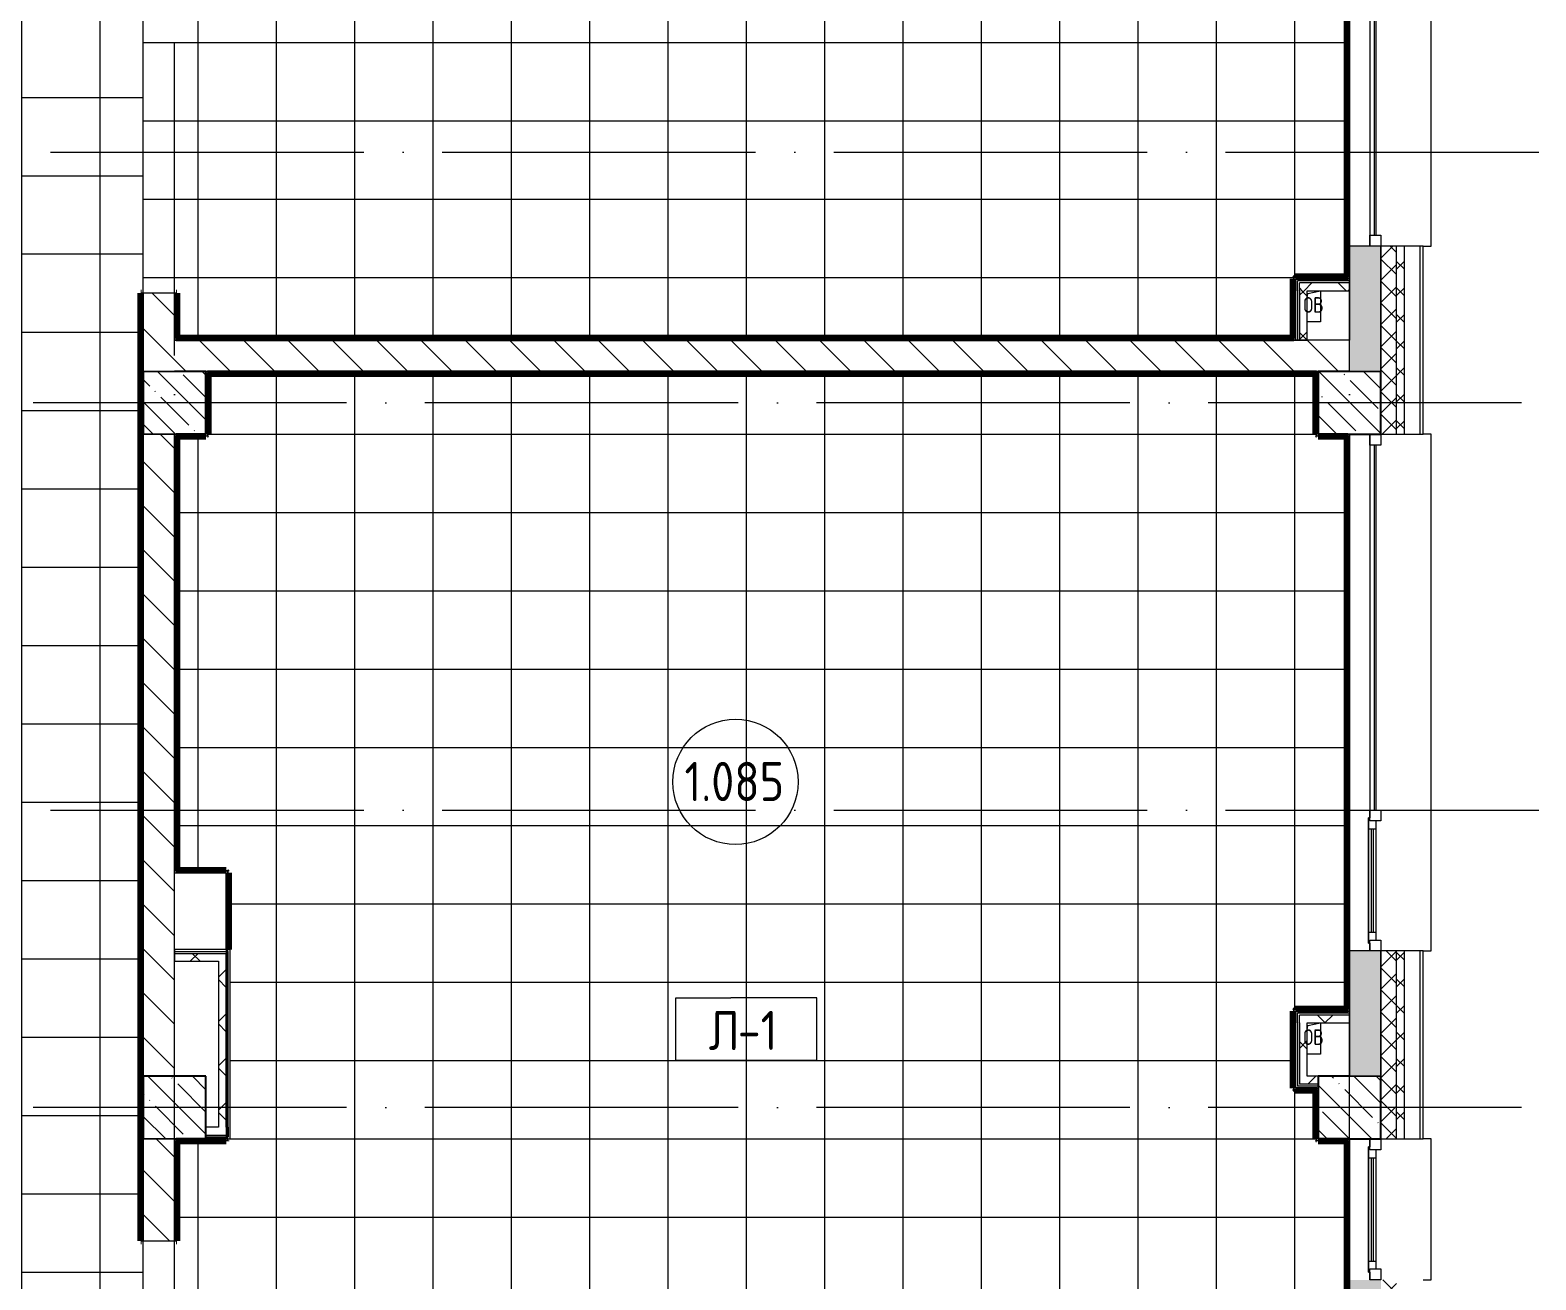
# Model space of a CAD drawing. Header units: millimetres. Extents: x -4370 to 196781, y -4577 to 61202.
# Drawn here: x 144328 to 153939, y 3025 to 11005 of the extents above; entities that cross this region are included whole.
import ezdxf

# ---------------------------------------------------------------- set-up
doc = ezdxf.new("R2010")
doc.units = ezdxf.units.MM
doc.linetypes.add('ADSK_Линия сетки', pattern=[2500, 2000, -250, 0, -250])
for name, color, linetype, lineweight in [('A-____-NOTE-TEXT', 131, 'Continuous', 9), ('A-AREA-____-IDEN', 2, 'Continuous', 20), ('A-DETL-GENF-OTLN', 92, 'Continuous', 9), ('A-FLOR-____-IDEN', 11, 'Continuous', 20), ('A-FLOR-____-OTLN', 192, 'Continuous', 9), ('A-FLOR-____-PATT', 8, 'Continuous', 9), ('A-GLAZ-____-MCUT', 151, 'Continuous', 9), ('A-GLAZ-____-OTLN', 151, 'Continuous', 9), ('A-WALL-____-MCUT', 113, 'Continuous', 9), ('A-WALL-____-PATT', 111, 'Continuous', 9), ('A-WALL-FNSH-MCUT', 113, 'Continuous', 9), ('I-WALL-____-OTLN', 2, 'Continuous', 9), ('S-COLS-____-MCUT', 52, 'Continuous', 9), ('S-COLS-____-OTLN', 52, 'Continuous', 9), ('S-GRID-____-OTLN', 1, 'Continuous', 9)]:
    doc.layers.add(name, color=color, linetype=linetype, lineweight=lineweight)
doc.styles.add('GOST Common_1', font='GOST_Common.ttf', dxfattribs={"width": 0.9, "height": 250})
doc.styles.add('ISOCPEUR', font='isocpeur.ttf', dxfattribs={"width": 0.8, "height": 100})
pattern_1 = [(135, (0, 0), (-141.42136, -141.42136), [])]
pattern_2 = [(45, (0, 0), (-141.42136, 141.42136), []), (135, (0, 0), (-141.42136, -141.42136), [])]
pattern_3 = [(135, (0, 0), (-142.5612, -142.5612), []), (135, (142.56, 0), (-142.5612, -142.5612), [252.016, -50.403, 3.353, -47.05])]

# ---------------------------------------------------------------- blocks, each defined once
blk = doc.blocks.new('Окно_СКБ_1Ст1 - 120_Окно_СКБ_1Ст_900_ОК6Л-V30-О_АИ_ПП_0_000_Целиком')
at = {"layer": 'A-GLAZ-____-MCUT', "color": 90}
for p, q in [((-450, -195), (-450, -125)), ((-450, -125), (-380, -125)), ((-380, -125), (-380, -195)), ((380, -155), (-380, -155)), ((-380, -155), (-380, -195)), ((-330, -205), (-330, -155)), ((330, -205), (330, -155)), ((380, -195), (380, -125)), ((380, -125), (450, -125)), ((380, -195), (380, -155)), ((450, -125), (450, -195)), ((-380, -195), (-450, -195)), ((-380, -195), (-400, -195)), ((-400, -195), (-400, -205)), ((-400, -205), (400, -205)), ((400, -205), (-400, -205)), ((450, -195), (380, -195)), ((400, -195), (380, -195)), ((400, -205), (400, -195))]:
    blk.add_line(p, q, dxfattribs=at)
at = {"layer": 'A-GLAZ-____-MCUT', "color": 10, "lineweight": 5}
for p, q in [((-330, -175), (330, -175)), ((330, -185), (-330, -185))]:
    blk.add_line(p, q, dxfattribs=at)
at = {"layer": 'A-GLAZ-____-OTLN', "color": 10, "lineweight": 5}
for p, q in [((-450, -195), (-400, -195)), ((400, -195), (450, -195))]:
    blk.add_line(p, q, dxfattribs=at)
blk = doc.blocks.new('WNW_Отлив1 - Отлив_металлический 2-28596055-О_АИ_ПП_0_000_Целиком')
at = {"layer": 'A-GLAZ-____-OTLN', "color": 10, "lineweight": 5}
for p, q in [((450, 320), (-450, 320)), ((-450, 320), (-450, 270)), ((450, 270), (450, 320))]:
    blk.add_line(p, q, dxfattribs=at)
blk = doc.blocks.new('Окно_СКБ_2Ст1 - Окно_СКБ_2Ст 3300_ОК2-29018964-О_АИ_ПП_0_000_Целиком')
at = {"layer": 'A-GLAZ-____-MCUT', "color": 90}
for p, q in [((-1650, -195), (-1650, -125)), ((-1650, -125), (-1580, -125)), ((-1580, -125), (-1580, -195)), ((750, -195), (750, -125)), ((750, -125), (820, -125)), ((820, -125), (820, -195)), ((1580, -155), (820, -155)), ((820, -155), (820, -195)), ((870, -205), (870, -155)), ((1530, -205), (1530, -155)), ((1580, -195), (1580, -125)), ((1580, -125), (1650, -125)), ((1580, -195), (1580, -155)), ((1650, -125), (1650, -195)), ((-1580, -195), (-1650, -195)), ((820, -195), (750, -195)), ((820, -195), (800, -195)), ((800, -195), (800, -205)), ((800, -205), (1600, -205)), ((1600, -205), (800, -205)), ((1650, -195), (1580, -195)), ((1600, -195), (1580, -195)), ((1600, -205), (1600, -195))]:
    blk.add_line(p, q, dxfattribs=at)
at = {"layer": 'A-GLAZ-____-MCUT', "color": 10, "lineweight": 5}
for p, q in [((750, -155), (-1580, -155)), ((750, -165), (-1580, -165)), ((870, -175), (1530, -175)), ((1530, -185), (870, -185))]:
    blk.add_line(p, q, dxfattribs=at)
at = {"layer": 'A-GLAZ-____-OTLN', "color": 10, "lineweight": 5}
for p, q in [((-1650, -195), (800, -195)), ((1600, -195), (1650, -195))]:
    blk.add_line(p, q, dxfattribs=at)
blk = doc.blocks.new('WNW_Отлив1 - Отлив_металлический 2-28598290-О_АИ_ПП_0_000_Целиком')
at = {"layer": 'A-GLAZ-____-OTLN', "color": 10, "lineweight": 5}
for p, q in [((1650, 320), (-1650, 320)), ((-1650, 320), (-1650, 270)), ((1650, 270), (1650, 320))]:
    blk.add_line(p, q, dxfattribs=at)
blk = doc.blocks.new('Окно_СКБ_1Ст1 - 120_Окно_СКБ_1Ст_1700_ОК19Л-29018914-О_АИ_ПП_0_000_Целиком')
at = {"layer": 'A-GLAZ-____-MCUT', "color": 90}
for p, q in [((-850, -195), (-850, -125)), ((-850, -125), (-780, -125)), ((-780, -125), (-780, -195)), ((780, -195), (780, -125)), ((780, -125), (850, -125)), ((850, -125), (850, -195)), ((-780, -195), (-850, -195)), ((850, -195), (780, -195))]:
    blk.add_line(p, q, dxfattribs=at)
at = {"layer": 'A-GLAZ-____-MCUT', "color": 10, "lineweight": 5}
for p, q in [((780, -155), (-780, -155)), ((780, -165), (-780, -165))]:
    blk.add_line(p, q, dxfattribs=at)
at = {"layer": 'A-GLAZ-____-OTLN', "color": 10, "lineweight": 5}
blk.add_line((-850, -195), (850, -195), dxfattribs=at)
blk = doc.blocks.new('WNW_Отлив1 - Отлив_металлический 2-28595994-О_АИ_ПП_0_000_Целиком')
at = {"layer": 'A-GLAZ-____-OTLN', "color": 10, "lineweight": 5}
for p, q in [((850, 320), (-850, 320)), ((-850, 320), (-850, 270)), ((850, 270), (850, 320))]:
    blk.add_line(p, q, dxfattribs=at)
blk = doc.blocks.new('_Wn_-As_OpeningMEP_floor__Rectangular - _Wn_-As_OpeningMEP_floor__Rectangular-V51-О_АИ_ПП_0_000_Целиком')
at = {"layer": 'A-DETL-GENF-OTLN', "color": 10, "lineweight": 5}
for p, q in [((-35, 104.6), (-32.3, 132.3)), ((-32.3, 132.3), (50, 150))]:
    blk.add_line(p, q, dxfattribs=at)
blk = doc.blocks.new('0083_СОШ675_АР_R22_rvt-1-О_АИ_ПП_0_000_Целиком')
at = {"layer": 'A-WALL-____-PATT', "lineweight": 5}
h = blk.add_hatch(dxfattribs=at)
h.set_pattern_fill('FP_1', color=10, style=0, pattern_type=2)
h.set_pattern_definition([(135, (0, 0), (-84.85281, -84.85281), []), (225, (0, 0), (84.85281, -84.85281), [])])
h.paths.add_polyline_path([(153050, -275), (153100, -275), (153100, 625), (153050, 625), (153050, -175)])
h.paths.add_polyline_path([(153100, 2325), (153100, 3025), (153050, 3025), (153050, 2325)])
h.paths.add_polyline_path([(153050, 3925), (153100, 3925), (153100, 5125), (153050, 5125), (153050, 3978.1)])
h.paths.add_polyline_path([(153100, 8425), (153100, 9625), (153050, 9625), (153050, 8425)])
h.paths.add_polyline_path([(153050, 11325), (153100, 11325), (153100, 12025), (153050, 12025)])
h.paths.add_polyline_path([(153100, 12925), (153100, 14125), (153050, 14125), (153050, 12925)])
h.paths.add_polyline_path([(153050, 17425), (153100, 17425), (153100, 18625), (153050, 18625), (153050, 17838.5)])
h.paths.add_polyline_path([(153100, 20325), (153100, 21025), (153050, 21025), (153050, 20325)])
h.paths.add_polyline_path([(153100, 21925), (153100, 23125), (153050, 23125), (153050, 21925)])
h.paths.add_polyline_path([(153100, 26425), (153100, 27625), (153050, 27625), (153050, 26425)])
h.paths.add_polyline_path([(153100, 28525), (153100, 29225), (153050, 29225), (153050, 28525)])
h.paths.add_polyline_path([(153050, 30925), (153100, 30925), (153100, 32125), (153050, 32125), (153050, 31699)])
h.paths.add_polyline_path([(153100, 35425), (153100, 36625), (153050, 36625), (153050, 35425)])
h.paths.add_polyline_path([(153050, 39925), (153100, 39925), (153100, 41125), (153050, 41125), (153050, 40939.3)])
h.paths.add_polyline_path([(153100, 42025), (153100, 42725), (153050, 42725), (153050, 42025)])
h.paths.add_polyline_path([(153050, 44425), (153100, 44425), (153100, 45625), (153050, 45625), (153050, 45559.5)])
h.paths.add_polyline_path([(153100, 47325), (153100, 48025), (153050, 48025), (153050, 47325)])
h.paths.add_polyline_path([(153050, 48925), (153100, 48925), (153100, 50125), (153050, 50125), (153050, 49024.6)])
h.paths.add_polyline_path([(153050, 53425), (153100, 53425), (153100, 54625), (153050, 54625), (153050, 53644.8)])
h.paths.add_polyline_path([(153100, 57925), (153100, 59075), (153050, 59075), (153050, 57925)])
h = blk.add_hatch(dxfattribs=at)
h.set_pattern_fill('FP_6', color=10, style=0, pattern_type=2)
h.set_pattern_definition([(45, (0, 0), (-70.71068, 70.71068), []), (135, (0, 0), (-70.71068, -70.71068), [])])
h.paths.add_polyline_path([(152950, -175), (153050, -175), (153050, 625), (152950, 625), (152950, -64.6)])
h.paths.add_polyline_path([(153050, 2325), (153050, 3025), (152950, 3025), (152950, 2325)])
h.paths.add_polyline_path([(152950, 3925), (153050, 3925), (153050, 5125), (152950, 5125), (152950, 3978.1)])
h.paths.add_polyline_path([(153050, 8425), (153050, 9625), (152950, 9625), (152950, 8425)])
h.paths.add_polyline_path([(153050, 11325), (153050, 12025), (152950, 12025), (152950, 11325)])
h.paths.add_polyline_path([(152950, 12925), (153050, 12925), (153050, 14125), (152950, 14125), (152950, 13218.4)])
h.paths.add_polyline_path([(152950, 17425), (153050, 17425), (153050, 18625), (152950, 18625), (152950, 17825)])
h.paths.add_polyline_path([(152950, 20325), (153050, 20325), (153050, 21025), (152950, 21025)])
h.paths.add_polyline_path([(152950, 21925), (153050, 21925), (153050, 23125), (152950, 23125), (152950, 22325)])
h.paths.add_polyline_path([(152950, 26425), (153050, 26425), (153050, 27625), (152950, 27625), (152950, 26825)])
h.paths.add_polyline_path([(152950, 28525), (153050, 28525), (153050, 29225), (152950, 29225)])
h.paths.add_polyline_path([(153050, 30925), (153050, 32125), (152950, 32125), (152950, 30925)])
h.paths.add_polyline_path([(153050, 35425), (153050, 36625), (152950, 36625), (152950, 35425)])
h.paths.add_polyline_path([(153050, 39925), (153050, 41125), (152950, 41125), (152950, 39925)])
h.paths.add_polyline_path([(152950, 42025), (153050, 42025), (153050, 42725), (152950, 42725), (152950, 42094.4)])
h.paths.add_polyline_path([(153050, 44425), (153050, 45625), (152950, 45625), (152950, 44425)])
h.paths.add_polyline_path([(153050, 47325), (153050, 48025), (152950, 48025), (152950, 47325)])
h.paths.add_polyline_path([(152950, 48925), (153050, 48925), (153050, 50125), (152950, 50125), (152950, 49024.6)])
h.paths.add_polyline_path([(153050, 53425), (153050, 54625), (152950, 54625), (152950, 53425)])
h.paths.add_polyline_path([(152950, 57925), (153050, 57925), (153050, 58975), (152950, 58975), (152950, 58264.9)])
h = blk.add_hatch(dxfattribs=at)
h.set_pattern_fill('FP_5', color=10, style=0, pattern_type=2)
h.set_pattern_definition([(50, (0, 0), (364.36793, -31.8783), [38.1, -419.1]), (355, (0, 0), (-70.48585, 382.1133), [30.48, -335.28]), (100.451, (30.36, -2.66), (293.885, 350.2334), [32.38, -356.18]), (46.184, (0, 101.6), (542.1585, -84.0858), [57.15, -628.65]), (96.636, (45.2, 94.6), (474.8049, 494.8554), [48.57, -534.27]), (351.184, (0, 101.6), (474.8102, 494.85), [45.72, -502.92]), (21, (50.8, 76.2), (303.22847, -204.53046), [38.1, -419.1]), (326, (50.8, 76.2), (123.6039, 368.37604), [30.48, -335.28]), (71.451, (76.07, 59.16), (426.8341, 163.8427), [32.38, -356.18]), (37.5, (0, 0), (6.17665, 169.11015), [16.764, -314.452, 16.764, -323.596, -336.55]), (37.5, (0, 0), (6.17665, 169.11015), [-671.576, 16.764, -319.786]), (7.5, (0, 0), (133.63888, 200.3615), [16.764, -177.292, 16.764, -306.832, -128.27]), (7.5, (0, 0), (133.63888, 200.3615), [-517.652, 16.764, -111.506]), (327.5, (-113.28, 0), (271.18182, -11.45836), [16.764, -110.236, 16.764, -379.476, -525.78]), (327.5, (-113.28, 0), (271.18182, -11.45836), [-523.24, 16.764, -509.016]), (317.5, (-164.08, 0), (296.2585, 50.85285), [16.764, -148.336, 16.764, -246.38, -373.38]), (317.5, (-164.08, 0), (296.2585, 50.85285), [-428.244, 16.764, -356.616])])
h.paths.add_polyline_path([(152886.1, -175), (152950, -175), (152950, 625), (152750, 625), (152750, -175)])
h.paths.add_polyline_path([(152950, 2325), (152950, 3025), (152750, 3025), (152750, 2325)])
h.paths.add_polyline_path([(152750, 4325), (152950, 4325), (152950, 5125), (152750, 5125), (152750, 4555.6)])
h.paths.add_polyline_path([(152886.1, 8825), (152950, 8825), (152950, 9625), (152750, 9625), (152750, 8825)])
h.paths.add_polyline_path([(152950, 11325), (152950, 12025), (152750, 12025), (152750, 11325)])
h.paths.add_polyline_path([(152950, 13325), (152950, 14125), (152750, 14125), (152750, 13325), (152886.1, 13325)])
h.paths.add_polyline_path([(152886.1, 17825), (152950, 17825), (152950, 18625), (152750, 18625), (152750, 17825)])
h.paths.add_polyline_path([(152750, 20325), (152950, 20325), (152950, 21025), (152750, 21025)])
h.paths.add_polyline_path([(152886.1, 22325), (152950, 22325), (152950, 23125), (152750, 23125), (152750, 22325)])
h.paths.add_polyline_path([(152886.1, 26825), (152950, 26825), (152950, 27625), (152750, 27625), (152750, 26825)])
h.paths.add_polyline_path([(152950, 28525), (152950, 29225), (152750, 29225), (152750, 28525)])
h.paths.add_polyline_path([(152750, 31325), (152950, 31325), (152950, 32125), (152750, 32125), (152750, 31699)])
h.paths.add_polyline_path([(152750, 35425), (152950, 35425), (152950, 35825), (152750, 35825), (152750, 35741.7)])
h.paths.add_polyline_path([(152750, 36225), (152950, 36225), (152950, 36625), (152750, 36625), (152750, 36319.2)])
h.paths.add_polyline_path([(152750, 39925), (152950, 39925), (152950, 40725), (152750, 40725), (152750, 40325.3)])
h.paths.add_polyline_path([(152886.1, 42025), (152950, 42025), (152950, 42725), (152750, 42725), (152750, 42025)])
h.paths.add_polyline_path([(152950, 44425), (152950, 45625), (152750, 45625), (152750, 44425), (152886.1, 44425)])
h.paths.add_polyline_path([(152750, 47725), (152950, 47725), (152950, 48025), (152750, 48025), (152750, 47869.6)])
h.paths.add_polyline_path([(152750, 48925), (152950, 48925), (152950, 50125), (152750, 50125), (152750, 49024.6)])
h.paths.add_polyline_path([(152950, 53825), (152950, 54625), (152750, 54625), (152750, 53825), (152886.1, 53825)])
h.paths.add_polyline_path([(152750, 57925), (152950, 57925), (152950, 58575), (152750, 58575), (152750, 58264.9)])
h = blk.add_hatch(dxfattribs=at)
h.set_pattern_fill('FP_4', color=10, style=0, pattern_type=2)
h.set_pattern_definition(pattern_1)
h.paths.add_polyline_path([(145050, 4325), (145250, 4325), (145250, 8425), (145050, 8425), (145050, 5133.1)])
h.paths.add_polyline_path([(145250, 8825), (145250, 9325), (145050, 9325), (145050, 8825)])
h.paths.add_polyline_path([(145050, 11825), (145250, 11825), (145250, 12925), (145050, 12925)])
h.paths.add_polyline_path([(145250, 13325), (145250, 16125), (145050, 16125), (145050, 13325)])
h = blk.add_hatch(dxfattribs=at)
h.set_pattern_fill('FP_56', color=252, style=0, pattern_type=2)
h.set_pattern_definition(pattern_2)
h.paths.add_polyline_path([(152430, 9341.1), (152750, 9341.1), (152750, 9391.1), (152430, 9391.1)])
h = blk.add_hatch(dxfattribs=at)
h.set_pattern_fill('FP_56', color=252, style=0, pattern_type=2)
h.set_pattern_definition(pattern_2)
h.paths.add_polyline_path([(152480, 9025), (152480, 9341.1), (152430, 9341.1), (152430, 9025)])
h = blk.add_hatch(dxfattribs=at)
h.set_pattern_fill('FP_4', color=10, style=0, pattern_type=2)
h.set_pattern_definition(pattern_1)
h.paths.add_polyline_path([(152750, 8825), (152750, 9025), (145250, 9025), (145250, 8825), (152265.2, 8825)])
h = blk.add_hatch(dxfattribs=at)
h.set_pattern_fill('FP_56', color=252, style=0, pattern_type=2)
h.set_pattern_definition(pattern_2)
h.paths.add_polyline_path([(145530, 5060), (145530, 5110), (145250, 5110), (145250, 5060)])
h = blk.add_hatch(dxfattribs=at)
h.set_pattern_fill('FP_56', color=252, style=0, pattern_type=2)
h.set_pattern_definition(pattern_2)
h.paths.add_polyline_path([(145580, 4000), (145580, 5110), (145530, 5110), (145530, 4000)])
h = blk.add_hatch(dxfattribs=at)
h.set_pattern_fill('FP_56', color=252, style=0, pattern_type=2)
h.set_pattern_definition(pattern_2)
h.paths.add_polyline_path([(152430, 4666.1), (152750, 4666.1), (152750, 4716.1), (152430, 4716.1)])
h = blk.add_hatch(dxfattribs=at)
h.set_pattern_fill('FP_56', color=252, style=0, pattern_type=2)
h.set_pattern_definition(pattern_2)
h.paths.add_polyline_path([(152480, 4275), (152480, 4666.1), (152430, 4666.1), (152430, 4275)])
h = blk.add_hatch(dxfattribs=at)
h.set_pattern_fill('FP_56', color=252, style=0, pattern_type=2)
h.set_pattern_definition(pattern_2)
h.paths.add_polyline_path([(152550, 4275), (152550, 4325), (152480, 4325), (152480, 4275)])
h = blk.add_hatch(dxfattribs=at)
h.set_pattern_fill('FP_4', color=10, style=0, pattern_type=2)
h.set_pattern_definition(pattern_1)
h.paths.add_polyline_path([(145050, 225), (145250, 225), (145250, 775), (145050, 775), (145050, 512.9)])
h.paths.add_polyline_path([(145250, 3275), (145250, 3925), (145050, 3925), (145050, 3275)])
at = {"layer": 'S-COLS-____-OTLN', "lineweight": 5}
h = blk.add_hatch(dxfattribs=at)
h.set_pattern_fill('FP_3', color=256, style=0, pattern_type=2)
h.set_pattern_definition(pattern_3)
h.paths.add_polyline_path([(145050, 8425), (145450, 8425), (145450, 8825), (145050, 8825), (145050, 8598.2)])
h = blk.add_hatch(dxfattribs=at)
h.set_pattern_fill('FP_3', color=256, style=0, pattern_type=2)
h.set_pattern_definition(pattern_3)
h.paths.add_polyline_path([(152550, 8425), (152950, 8425), (152950, 8825), (152550, 8825), (152550, 8598.2)])
h = blk.add_hatch(dxfattribs=at)
h.set_pattern_fill('FP_3', color=256, style=0, pattern_type=2)
h.set_pattern_definition(pattern_3)
h.paths.add_polyline_path([(145050, 3925), (145450, 3925), (145450, 4325), (145050, 4325), (145050, 3978.1)])
h = blk.add_hatch(dxfattribs=at)
h.set_pattern_fill('FP_3', color=256, style=0, pattern_type=2)
h.set_pattern_definition(pattern_3)
h.paths.add_polyline_path([(152550, 3925), (152950, 3925), (152950, 4325), (152550, 4325), (152550, 3978.1)])
at = {"layer": 'A-FLOR-____-OTLN', "color": 90}
for p, q in [((152565, 9341.1), (152565, 9141.1)), ((152565, 9141.1), (152480, 9141.1)), ((152565, 4666.1), (152565, 4466.1)), ((152565, 4466.1), (152480, 4466.1))]:
    blk.add_line(p, q, dxfattribs=at)
at = {"layer": 'A-WALL-____-MCUT', "color": 50, "lineweight": 13}
for p, q in [((152750, 9625), (152750, 9025)), ((152950, 9625), (152750, 9625)), ((152950, 8825), (152950, 9625)), ((152950, 9625), (152950, 8825)), ((153100, 9625), (153050, 9625)), ((153050, 8425), (153050, 9625)), ((153100, 8425), (153100, 9625)), ((145250, 9325), (145050, 9325)), ((145050, 9325), (145050, 8825)), ((145250, 9025), (145250, 9325)), ((152430, 9341.1), (152430, 9391.1)), ((152750, 9391.1), (152430, 9391.1)), ((152430, 9341.1), (152430, 9025)), ((152480, 9025), (152480, 9341.1)), ((152480, 9341.1), (152750, 9341.1)), ((152750, 9341.1), (152750, 9391.1)), ((152750, 9025), (145250, 9025)), ((152430, 9025), (152480, 9025)), ((145250, 8825), (152750, 8825)), ((145050, 8425), (145050, 4325)), ((145250, 4325), (145250, 8425)), ((153050, 8425), (153100, 8425)), ((145250, 5110), (145250, 5060)), ((145250, 5110), (145530, 5110)), ((145530, 5110), (145580, 5110)), ((145580, 4000), (145580, 5110)), ((152750, 5125), (152750, 4325)), ((152950, 5125), (152750, 5125)), ((152950, 4325), (152950, 5125)), ((152950, 5125), (152950, 4325)), ((153100, 5125), (153050, 5125)), ((153050, 3925), (153050, 5125)), ((153100, 3925), (153100, 5125)), ((145250, 5060), (145530, 5060)), ((145530, 5060), (145530, 4000)), ((152430, 4666.1), (152430, 4716.1)), ((152750, 4716.1), (152430, 4716.1)), ((152750, 4666.1), (152750, 4716.1)), ((152430, 4666.1), (152430, 4275)), ((152480, 4325), (152480, 4666.1)), ((152480, 4666.1), (152750, 4666.1)), ((145050, 4325), (145250, 4325)), ((152480, 4275), (152430, 4275)), ((152550, 4325), (152480, 4325)), ((152550, 4275), (152480, 4275)), ((152550, 4275), (152550, 4325)), ((145530, 4000), (145450, 4000)), ((145450, 4000), (145450, 3950)), ((145450, 3950), (145580, 3950)), ((145580, 4000), (145580, 3950)), ((145050, 3925), (145050, 3275)), ((145250, 3275), (145250, 3925)), ((153050, 3925), (153100, 3925)), ((145050, 3275), (145250, 3275))]:
    blk.add_line(p, q, dxfattribs=at)
at = {"layer": 'A-WALL-____-MCUT', "color": 90}
for p, q in [((153050, 9625), (152950, 9625)), ((153200, 9625), (153100, 9625)), ((152950, 8825), (152950, 8425)), ((152950, 8425), (153050, 8425)), ((153100, 8425), (153200, 8425)), ((153050, 5125), (152950, 5125)), ((153200, 5125), (153100, 5125)), ((152950, 4325), (152950, 3925)), ((152950, 3925), (153050, 3925)), ((153100, 3925), (153200, 3925))]:
    blk.add_line(p, q, dxfattribs=at)
at = {"layer": 'A-WALL-____-MCUT', "color": 10, "lineweight": 5}
for p, q in [((153200, 8425), (153200, 9625)), ((152417.5, 9391.1), (152417.5, 9403.6)), ((152750, 9403.6), (152417.5, 9403.6)), ((152417.5, 9341.1), (152417.5, 9391.1)), ((152417.5, 9341.1), (152417.5, 9025)), ((152750, 8825), (152750, 9025)), ((145050, 8825), (145250, 8825)), ((152750, 8825), (152950, 8825)), ((145250, 8425), (145050, 8425)), ((145250, 5122.5), (145530, 5122.5)), ((145530, 5122.5), (145580, 5122.5)), ((145580, 5122.5), (145592.5, 5122.5)), ((145592.5, 4000), (145592.5, 5122.5)), ((153200, 3925), (153200, 5125)), ((152417.5, 4716.1), (152417.5, 4728.6)), ((152750, 4728.6), (152417.5, 4728.6)), ((152417.5, 4666.1), (152417.5, 4716.1)), ((152417.5, 4666.1), (152417.5, 4262.5)), ((152430, 4262.5), (152417.5, 4262.5)), ((152480, 4262.5), (152430, 4262.5)), ((152550, 4262.5), (152480, 4262.5)), ((152750, 4325), (152950, 4325)), ((145592.5, 4000), (145592.5, 3950)), ((145592.5, 3950), (145592.5, 3937.5)), ((145250, 3925), (145050, 3925)), ((145450, 3937.5), (145592.5, 3937.5))]:
    blk.add_line(p, q, dxfattribs=at)
at = {"layer": 'A-WALL-FNSH-MCUT', "color": 90}
for p, q in [((153220, 9625), (153200, 9625)), ((153220, 8425), (153220, 9625)), ((152750, 9416.1), (152405, 9416.1)), ((152405, 9416.1), (152405, 9403.6)), ((152405, 9403.6), (152405, 9391.1)), ((152405, 9391.1), (152405, 9341.1)), ((152405, 9341.1), (152405, 9025)), ((152750, 9403.6), (152750, 9416.1)), ((152750, 9391.1), (152750, 9403.6)), ((152405, 9025), (152417.5, 9025)), ((152417.5, 9025), (152430, 9025)), ((153200, 8425), (153220, 8425)), ((145530, 5135), (145250, 5135)), ((145250, 5135), (145250, 5122.5)), ((145250, 5122.5), (145250, 5110)), ((145580, 5135), (145530, 5135)), ((145592.5, 5135), (145580, 5135)), ((145605, 5135), (145592.5, 5135)), ((145605, 4000), (145605, 5135)), ((153220, 5125), (153200, 5125)), ((153220, 3925), (153220, 5125)), ((152750, 4741.1), (152405, 4741.1)), ((152405, 4741.1), (152405, 4728.6)), ((152405, 4728.6), (152405, 4716.1)), ((152405, 4716.1), (152405, 4666.1)), ((152750, 4728.6), (152750, 4741.1)), ((152750, 4716.1), (152750, 4728.6)), ((152405, 4666.1), (152405, 4250)), ((152405, 4250), (152417.5, 4250)), ((152417.5, 4250), (152430, 4250)), ((152430, 4250), (152480, 4250)), ((152480, 4250), (152550, 4250)), ((152550, 4262.5), (152550, 4275)), ((152550, 4250), (152550, 4262.5)), ((145450, 3950), (145450, 3937.5)), ((145605, 3950), (145605, 4000)), ((145605, 3937.5), (145605, 3950)), ((145450, 3937.5), (145450, 3925)), ((145450, 3925), (145605, 3925)), ((145605, 3925), (145605, 3937.5)), ((153200, 3925), (153220, 3925))]:
    blk.add_line(p, q, dxfattribs=at)
at = {"layer": 'I-WALL-____-OTLN', "color": 90}
for p, q in [((152750, 9625), (152750, 11325)), ((152750, 5125), (152750, 8425)), ((152750, 3025), (152750, 3925))]:
    blk.add_line(p, q, dxfattribs=at)
at = {"layer": 'S-COLS-____-MCUT', "color": 130, "lineweight": 25}
for p, q in [((145050, 8825), (145050, 8425)), ((145450, 8825), (145250, 8825)), ((145450, 8425), (145450, 8825)), ((152750, 8825), (152550, 8825)), ((152550, 8825), (152550, 8425)), ((152950, 8425), (152950, 8825)), ((145250, 8425), (145450, 8425)), ((152550, 8425), (152950, 8425)), ((145450, 4325), (145050, 4325)), ((145050, 4325), (145050, 3925)), ((145450, 3925), (145450, 4325)), ((152750, 4325), (152550, 4325)), ((152550, 4325), (152550, 3925)), ((152950, 3925), (152950, 4325)), ((145250, 3925), (145450, 3925)), ((152550, 3925), (152950, 3925))]:
    blk.add_line(p, q, dxfattribs=at)
at = {"layer": 'S-COLS-____-OTLN', "color": 90}
for p, q in [((145250, 8825), (145050, 8825)), ((152950, 8825), (152750, 8825)), ((145050, 8425), (145250, 8425)), ((152950, 4325), (152750, 4325)), ((145050, 3925), (145250, 3925))]:
    blk.add_line(p, q, dxfattribs=at)
at = {"layer": 'A-GLAZ-____-OTLN', "color": 90, "lineweight": 9, "rotation": 269.9999999999999}
for name, p in [('Окно_СКБ_1Ст1 - 120_Окно_СКБ_1Ст_1700_ОК19Л-29018914-О_АИ_ПП_0_000_Целиком', (153075, 10475)), ('WNW_Отлив1 - Отлив_металлический 2-28595994-О_АИ_ПП_0_000_Целиком', (152950, 10475)), ('Окно_СКБ_2Ст1 - Окно_СКБ_2Ст 3300_ОК2-29018964-О_АИ_ПП_0_000_Целиком', (153075, 6775)), ('WNW_Отлив1 - Отлив_металлический 2-28598290-О_АИ_ПП_0_000_Целиком', (152950, 6775)), ('Окно_СКБ_1Ст1 - 120_Окно_СКБ_1Ст_900_ОК6Л-V30-О_АИ_ПП_0_000_Целиком', (153075, 3475)), ('WNW_Отлив1 - Отлив_металлический 2-28596055-О_АИ_ПП_0_000_Целиком', (152950, 3475))]:
    blk.add_blockref(name, p, dxfattribs=at)
at = {"layer": 'A-GLAZ-____-OTLN', "color": 90, "lineweight": 9}
for p in [(152515, 9191.1), (152515, 4516.1)]:
    blk.add_blockref('_Wn_-As_OpeningMEP_floor__Rectangular - _Wn_-As_OpeningMEP_floor__Rectangular-V51-О_АИ_ПП_0_000_Целиком', p, dxfattribs=at)
at = {"layer": 'A-____-NOTE-TEXT', "char_height": 100, "width": 160.337, "attachment_point": 1, "style": 'ISOCPEUR'}
for insert in [(152455, 9300), (152455, 4625)]:
    blk.add_mtext('ОВ', dxfattribs=dict(at, insert=insert))
blk = doc.blocks.new('ADSK_Марка_Перекрытие - Типоразмер_ADSK_Марка-158127-О_АИ_ПП_0_000_Целиком')
at = {"layer": 'A-FLOR-____-IDEN'}
for p, q in [((-4.5, 4), (-1, 4)), ((-4.5, 0), (-4.5, 4)), ((4.5, 4), (-1, 4)), ((4.5, 0), (4.5, 4)), ((4.5, 0), (-4.5, 0)), ((-4.5, 0), (4, 0))]:
    blk.add_line(p, q, dxfattribs=at)
blk = doc.blocks.new('ADSK_Марка_Помещение_ОдноЗначение - Номер-159740-О_АИ_ПП_0_000_Целиком')
at = {"layer": 'A-AREA-____-IDEN'}
blk.add_circle((0, 0), 4, dxfattribs=at)

msp = doc.modelspace()

# ---------------------------------------------------------------- hatches: boundary and pattern name
at = {"layer": 'A-FLOR-____-PATT'}
h = msp.add_hatch(dxfattribs=at)
h.set_pattern_fill('FP_140', color=256, style=0, pattern_type=2)
h.set_pattern_definition([(270, (140775, 20575), (500, 3e-14), []), (0, (140775, 20575), (0, 500), [])])
h.paths.add_polyline_path([(144650.226546, 40.000586), (144650.226546, 362.50058), (144655.226546, 362.501166), (144655.226546, 372.501166), (144665.226546, 372.501166), (144665.226546, 377.501166), (145034.978078, 377.501166), (145034.978078, 774.999414), (145049.978078, 774.999414), (145049.978078, 3274.999414), (145034.978078, 3274.999414), (145034.978078, 9325), (145049.978078, 9325.032882), (145049.978078, 11825), (145034.978078, 11825), (145034.978078, 18345), (145049.978078, 18345), (145049.978078, 20845), (145034.978078, 20845), (145034.978078, 27299.999414), (145049.978078, 27299.999414), (145049.812834, 29799.999414), (145034.978078, 29800.993984), (145034.978078, 36649.999414), (145049.978078, 36649.999414), (145049.978078, 39149.999414), (145034.978078, 39149.999414), (145034.978078, 41125), (140465, 41125), (140465, 39459.99902), (140450, 39459.99902), (140450, 38359.99902), (140465, 38359.99902), (140465, 38164), (140470, 38164), (140470, 37649), (140465, 37649), (140465, 35531.999414), (140450, 35531.999414), (140450, 34431.999414), (140465, 34431.999414), (140465, 31934.999414), (140450, 31934.999414), (140450, 30434.999414), (140465, 30434.999414), (140465, 27405.000586), (140460, 27405), (140460, 27395.000586), (140450, 27395.000586), (140449.999881, 27390.000586), (136890, 27390.000586), (136890, 27090.11992), (136715, 27090.11992), (136715, 27059.999414), (136700, 27059.999414), (136700, 24859.999414), (136715, 24859.999414), (136715, 24655.000586), (136960, 24655.000586), (136960.014653, 24640), (137630, 24640.000586), (137630, 24655.000586), (140450, 24655.000586), (140450, 24650.000586), (140460, 24650.000586), (140460, 24640.000586), (140465, 24640), (140465, 23214.166393), (140450, 23215.002907), (140449.826513, 23214.166393), (140249.978078, 23214.166393), (140249.978078, 22115), (140449.978078, 22114.166393), (140450, 17325), (140465, 17325), (140465, 13483.813123), (140470, 13483.813123), (140470, 12973.813123), (140475, 12973.813123), (140475, 12963.813123), (140465, 12963.813123), (140465, 12785.000586), (136940, 12785.000586), (136940, 12472.869184), (136935, 12472.869184), (136935, 12462.869184), (136925, 12462.869184), (136925, 12457.869184), (136715, 12457.869184), (136715, 10440.001172), (140449.999862, 10440.001172), (140449.999815, 10445.000586), (140460, 10445.000586), (140460, 10435.001172), (140470, 10433.935178), (140470, 8749.999414), (140250, 8749.740574), (140250, 7109.999414), (140470, 7109.999414), (140470, 377.501166), (140857.251532, 377.501166), (140857.251532, 372.501166), (140867.251532, 372.501166), (140867.251532, 362.501166), (140872.251532, 362.50058), (140872.251532, 40.000586), (144509.5, 40.000586)])
h.paths.add_polyline_path([(136700, 10433.935178), (136710, 10435.001172), (136708.934006, 12463.935178), (136700, 12462.869184), (136700, 12345.2), (136499.978078, 12345.2), (136499.978078, 11510.000293), (136510, 11510.000293), (136510, 11460.000293), (136499.978078, 11460.000293), (136499.978078, 10475.000293), (136510, 10475.000293), (136510, 10440.001172), (136645, 10440.001172), (136645, 10433.935178)])
h.paths.add_polyline_path([(140460, 18425), (140450, 18425), (140450, 20013.999393), (140465, 20013.999393), (140465, 18425)])
h.paths.add_polyline_path([(140465, 21113.999393), (140450, 21113.999393), (140450, 22114.166393), (140465, 22114.166393), (140465, 21303.663109)])
h.paths.add_polyline_path([(136741.462142, 27180.119334), (136800, 27180.119334), (136800, 27405), (136700, 27405), (136700, 27180.119334)])
h = msp.add_hatch(dxfattribs=at)
h.set_pattern_fill('FP_244', color=256, style=0, pattern_type=2)
h.set_pattern_definition([(0, (148900, 13425), (0, 500), []), (90, (148900, 13425), (-500, 3e-14), [])])
h.paths.add_polyline_path([(145265.000289, 9040.004543), (152390, 9040.004543), (152390, 9416.094085), (152395, 9416.094671), (152395, 9426.094671), (152405, 9426.094671), (152405.619782, 9431.094671), (152734.978078, 9431.094671), (152734.978078, 12910.000586), (152542.978078, 12911), (152542.978078, 12915.000586), (152532.978078, 12915.000586), (152532.814915, 12925.000586), (152527.978078, 12925.000751), (152527.978078, 13720.743377), (152532.978078, 13721.291285), (152532.978078, 13730.743377), (152542.978078, 13730.743377), (152542.978078, 13735.743377), (152734.978078, 13735.743377), (152734.978078, 17410.000586), (152549.978078, 17410.000586), (152549.978078, 17415.000586), (152539.978078, 17415.000586), (152539.978078, 17425.000586), (152534.978078, 17425.860841), (152534.978078, 17810.004543), (145594.978078, 17810.004543), (145594.978078, 16125), (145589.978078, 16125), (145589.978078, 16115.000586), (145579.978078, 16115.000586), (145579.847275, 16110.000586), (145264.978078, 16110.000586), (145264.978078, 13960.239253), (145559.978078, 13960.239253), (145561.056568, 13955.239253), (145569.978078, 13955.239253), (145569.978078, 13945.239253), (145574.978078, 13945.239253), (145574.978078, 12925.238189), (145569.978078, 12925), (145569.978078, 12915.239253), (145559.978078, 12915.239253), (145559.978078, 12910.239253), (145264.978078, 12910.239253), (145264.978078, 11825), (145049.978078, 11825), (145050, 9325), (145264.978078, 9324.372038), (145264.978078, 9040.004543)])
h.paths.add_polyline_path([(152542.978078, 12925.000586), (152549.978078, 12925.000586), (152549.978078, 13325), (152543, 13325), (152542.978078, 13218.383602)])
h = msp.add_hatch(dxfattribs=at)
h.set_pattern_fill('FP_230', color=256, style=0, pattern_type=2)
h.set_pattern_definition([(0, (148900, 4425), (0, 500), []), (90, (148900, 4425), (-500, 3e-14), [])])
h.paths.add_polyline_path([(148539.493429, 40.000586), (152534.978078, 40.000586), (152534.978078, 225), (152539.978078, 225.755073), (152539.978078, 235.000586), (152549.978078, 235.000586), (152550.810842, 240.000586), (152734.978078, 240.000586), (152734.978078, 3910.000586), (152549.978167, 3910.000586), (152549.978078, 3915.000586), (152539.978078, 3915.000586), (152539.978078, 3925), (152534.978078, 3925), (152534.978078, 4235.000586), (152405, 4235.000586), (152405, 4240.000586), (152395, 4240.000586), (152395, 4250), (152390, 4250), (152390, 4741.090714), (152395, 4741.090714), (152395, 4751.090714), (152405, 4751.090714), (152405.590428, 4756.090714), (152734.978078, 4756.090714), (152734.978078, 8410.000586), (152549.978078, 8410.000586), (152549.60642, 8415.000586), (152539.978078, 8415.000586), (152539.978078, 8425.000586), (152534.978078, 8425.846311), (152534.978078, 8810.004543), (145464.978078, 8810.004543), (145464.978078, 8425.000586), (145459.978078, 8425.000586), (145459.978078, 8415.000586), (145449.978078, 8415.000586), (145448.906692, 8410.000586), (145264.978078, 8410.000586), (145264.978078, 5640.000586), (145579.978078, 5640.000586), (145579.978078, 5635.000586), (145589.978078, 5635.000586), (145589.978078, 5625.000586), (145594.978078, 5625.000586), (145594.978078, 5135), (145605, 5135), (145605, 3925), (145589.978078, 3925), (145589.978078, 3915.000586), (145579.978078, 3915.000586), (145579.978078, 3910.000586), (145264.978078, 3910.000586), (145264.978078, 3274.999414), (145049.978078, 3274.999414), (145049.978078, 774.999414), (145264.978078, 773.869282), (145264.978078, 240.000586), (145449.978078, 240.000586), (145449.978078, 235.000586), (145459.978078, 235.000586), (145459.978078, 225.000586), (145464.978078, 225), (145464.978078, 40.000586), (146055.697368, 40.000586)])
at = {"layer": 'A-WALL-____-PATT'}
h = msp.add_hatch(color=7, dxfattribs=at)
h.paths.add_polyline_path([(145049.978078, 372.501166), (145049.978078, 774.999414), (145039.978078, 774.999414), (145039.978078, 372.501166)])
h.paths.add_polyline_path([(145049.978078, 3274.999414), (145049.978078, 9325), (145039.978078, 9325), (145039.978078, 3274.999414)])
h.paths.add_polyline_path([(145039.978078, 11825), (145049.978078, 11825), (145049.978078, 18345), (145039.978078, 18345), (145039.978078, 13218.383602)])
h.paths.add_polyline_path([(145049.978078, 20845), (145049.978078, 27299.999414), (145039.978078, 27299.999414), (145039.978078, 20845)])
h.paths.add_polyline_path([(145039.978078, 29799.999414), (145049.978078, 29799.999414), (145049.978078, 36649.999414), (145039.978078, 36649.999414), (145039.978078, 30543.982547)])
h.paths.add_polyline_path([(145049.978078, 39149.999414), (145049.978078, 40922.499731), (145039.978078, 40922.499731), (145039.978078, 39149.999414)])
h = msp.add_hatch(color=7, dxfattribs=at)
h.paths.add_polyline_path([(145259.978078, 9035.004543), (145259.978078, 9325), (145249.978078, 9325), (145249.978078, 9035.004543)])
h.paths.add_polyline_path([(145259.978078, 11825), (145259.978078, 12925.239253), (145249.978078, 12925.239253), (145249.978078, 11825)])
h = msp.add_hatch(color=7, dxfattribs=at)
h.paths.add_polyline_path([(152749.978078, 9416.094671), (152749.978078, 9624.999414), (152739.978078, 9624.999414), (152739.978078, 9416.094671)])
h.paths.add_polyline_path([(152749.978078, 11324.999414), (152749.978078, 12024.999414), (152739.978078, 12024.999414), (152739.978078, 11324.999414)])
for points in [[(152395, 9035.004543), (152405, 9035.004543), (152405, 9426.094671), (152395, 9426.094671), (152395, 9175.743848)], [(152739.978078, 9416.094671), (152739.978078, 9426.094671), (152405, 9426.094671), (152405, 9416.094671), (152575.675669, 9416.094671)], [(152265.187519, 9025.004543), (152405, 9025.004543), (152405, 9035.004543), (145249.978078, 9035.004543), (145249.978078, 9025.004543), (151023.289489, 9025.004543)], [(152539.978078, 8815.004543), (152539.978078, 8825.004543), (145449.978078, 8825.004543), (145449.978078, 8815.004543), (152265.187519, 8815.004543)], [(145459.978078, 8415.000586), (145459.978078, 8815.004543), (145449.978078, 8815.004543), (145449.978078, 8415.000586)], [(152539.978078, 8425.000586), (152549.978078, 8425.000586), (152549.978078, 8825.004543), (152539.978078, 8825.004543), (152539.978078, 8598.223883)], [(145449.978078, 8415.000586), (145449.978078, 8425.000586), (145249.978078, 8425.000586), (145249.978078, 8415.000586), (145259.978078, 8415.000586)], [(145259.978078, 5625.000586), (145259.978078, 8415.000586), (145249.978078, 8415.000586), (145249.978078, 5625.000586)], [(152739.978078, 8415.000586), (152739.978078, 8425.000586), (152539.978078, 8425.000586), (152539.978078, 8415.000586)], [(145579.978078, 5625.000586), (145589.978078, 5625.000586), (145589.978078, 5635.000586), (145259.978078, 5635.000586), (145259.978078, 5625.000586)], [(145589.978078, 3915.000586), (145589.978078, 5625.000586), (145579.978078, 5625.000586), (145579.978078, 3915.000586)], [(152749.978078, 4741.090714), (152749.978078, 5124.999414), (152739.978078, 5124.999414), (152739.978078, 4741.090714)], [(152395, 4250.000586), (152405, 4250.000586), (152405, 4751.090714), (152395, 4751.090714), (152395, 4555.584129)], [(152739.978078, 4741.090714), (152739.978078, 4751.090714), (152405, 4751.090714), (152405, 4741.090714), (152575.675669, 4741.090714)], [(152539.978078, 4240.000586), (152539.978078, 4250.000586), (152395, 4250.000586), (152395, 4240.000586)], [(152539.978078, 3925.000586), (152549.978078, 3925.000586), (152549.978078, 4250.000586), (152539.978078, 4250.000586), (152539.978078, 3978.064164)], [(145579.978078, 3915.000586), (145579.978078, 3925.000586), (145249.978078, 3925.000586), (145249.978078, 3915.000586), (145434.757448, 3915.000586)], [(152739.978078, 3915.000586), (152739.978078, 3925.000586), (152539.978078, 3925.000586), (152539.978078, 3915.000586)]]:
    msp.add_hatch(color=7, dxfattribs=at).paths.add_polyline_path(points)
h = msp.add_hatch(color=7, dxfattribs=at)
h.paths.add_polyline_path([(145249.978078, 225.000586), (145259.978078, 225.000586), (145259.978078, 774.999414), (145249.978078, 774.999414), (145249.978078, 512.944375)])
h.paths.add_polyline_path([(145259.978078, 3274.999414), (145259.978078, 3915.000586), (145249.978078, 3915.000586), (145249.978078, 3274.999414)])

# ---------------------------------------------------------------- linework, layer by layer
at = {"layer": 'A-FLOR-____-OTLN'}
for p, q in [((145049.978078, 9325), (145049.978078, 11825)), ((145049.978078, 774.999414), (145049.978078, 3274.999414))]:
    msp.add_line(p, q, dxfattribs=at)
at = {"layer": 'A-WALL-____-MCUT', "color": 7}
for p, q in [((152739.978078, 9624.999414), (152739.978078, 9426.094671)), ((152749.978078, 9624.999414), (152739.978078, 9624.999414)), ((152749.978078, 9416.094671), (152749.978078, 9624.999414)), ((152395, 9426.094671), (152395, 9035.004543)), ((152739.978078, 9426.094671), (152395, 9426.094671)), ((145039.978078, 9325), (145039.978078, 3274.999414)), ((145049.978078, 9325), (145039.978078, 9325)), ((145049.978078, 3274.999414), (145049.978078, 9325)), ((145259.978078, 9325), (145249.978078, 9325)), ((145249.978078, 9325), (145249.978078, 9025.004543)), ((145259.978078, 9035.004543), (145259.978078, 9325)), ((152405, 9025.004543), (152405, 9416.094671)), ((152405, 9416.094671), (152749.978078, 9416.094671)), ((152395, 9035.004543), (145259.978078, 9035.004543)), ((145249.978078, 9025.004543), (152405, 9025.004543)), ((152549.978078, 8825.004543), (145449.978078, 8825.004543)), ((145449.978078, 8825.004543), (145449.978078, 8425.000586)), ((145449.978078, 8815.004543), (152539.978078, 8815.004543)), ((145459.978078, 8415.000586), (145459.978078, 8815.004543)), ((152539.978078, 8825.004543), (152539.978078, 8415.000586)), ((152549.978078, 8425.000586), (152549.978078, 8825.004543)), ((145449.978078, 8425.000586), (145249.978078, 8425.000586)), ((145249.978078, 8425.000586), (145249.978078, 5625.000586)), ((145259.978078, 8415.000586), (145459.978078, 8415.000586)), ((145259.978078, 5635.000586), (145259.978078, 8415.000586)), ((152539.978078, 8415.000586), (152739.978078, 8415.000586)), ((152739.978078, 8425.000586), (152549.978078, 8425.000586)), ((152739.978078, 8415.000586), (152739.978078, 8425.000586)), ((145249.978078, 5625.000586), (145579.978078, 5625.000586)), ((145589.978078, 5635.000586), (145259.978078, 5635.000586)), ((145579.978078, 5625.000586), (145579.978078, 3925.000586)), ((145589.978078, 3915.000586), (145589.978078, 5635.000586)), ((152749.978078, 5124.999414), (152739.978078, 5124.999414)), ((152739.978078, 5124.999414), (152739.978078, 4751.090714)), ((152749.978078, 4741.090714), (152749.978078, 5124.999414)), ((152395, 4751.090714), (152395, 4240.000586)), ((152739.978078, 4751.090714), (152395, 4751.090714)), ((152405, 4250.000586), (152405, 4741.090714)), ((152405, 4741.090714), (152749.978078, 4741.090714)), ((152395, 4240.000586), (152539.978078, 4240.000586)), ((152549.978078, 4250.000586), (152405, 4250.000586)), ((152539.978078, 4240.000586), (152539.978078, 3915.000586)), ((152549.978078, 3925.000586), (152549.978078, 4250.000586)), ((145579.978078, 3925.000586), (145249.978078, 3925.000586)), ((145249.978078, 3925.000586), (145249.978078, 3274.999414)), ((145259.978078, 3915.000586), (145589.978078, 3915.000586)), ((145259.978078, 3274.999414), (145259.978078, 3915.000586)), ((152539.978078, 3915.000586), (152739.978078, 3915.000586)), ((152739.978078, 3925.000586), (152549.978078, 3925.000586)), ((152739.978078, 3915.000586), (152739.978078, 3925.000586)), ((145039.978078, 3274.999414), (145049.978078, 3274.999414)), ((145249.978078, 3274.999414), (145259.978078, 3274.999414))]:
    msp.add_line(p, q, dxfattribs=at)
at = {"layer": 'I-WALL-____-OTLN', "color": 5, "lineweight": 90}
for p, q in [((152734.978078, 9426.094671), (152734.978078, 12915.000586)), ((152405, 9431.094671), (152739.978078, 9431.094671)), ((152405, 9431.094671), (152405, 9426.094671)), ((145034.978078, 3274.999414), (145034.978078, 9325)), ((145039.978078, 9325), (145034.978078, 9325)), ((145264.978078, 9325), (145259.978078, 9325)), ((145264.978078, 9325), (145264.978078, 9034.997545)), ((152390, 9035.004543), (152390, 9416.094671)), ((152395, 9416.094671), (152390, 9416.094671)), ((145259.978078, 9040.004543), (152395, 9040.004543)), ((152540.106282, 8810.004543), (145459.978078, 8810.004543)), ((145464.978078, 8815.011605), (145464.978078, 8425.000586)), ((152534.978078, 8425.000586), (152534.978078, 8815.004543)), ((145449.978078, 8410.000586), (145259.978078, 8410.000586)), ((145264.978078, 8415.000586), (145264.978078, 5635.000586)), ((145449.978078, 8410.000586), (145449.978078, 8415.000586)), ((145459.978078, 8425.000586), (145464.978078, 8425.000586)), ((152534.978078, 8425.000586), (152539.978078, 8425.000586)), ((152549.978078, 8415.000586), (152549.978078, 8410.000586)), ((152739.978078, 8410.000586), (152549.978078, 8410.000586)), ((152734.978078, 4751.090714), (152734.978078, 8415.000586)), ((145259.960093, 5640.000586), (145579.978078, 5640.000586)), ((145579.978078, 5635.000586), (145579.978078, 5640.000586)), ((145594.978078, 5625.000586), (145589.978078, 5625.000586)), ((145594.978078, 5625.000586), (145594.978078, 5135)), ((152390, 4250.000586), (152390, 4741.090714)), ((152395, 4741.090714), (152390, 4741.090714)), ((152405, 4756.090714), (152740.111801, 4756.090714)), ((152405, 4756.090714), (152405, 4751.090714)), ((152390, 4250.000586), (152395, 4250.000586)), ((152405, 4240.000586), (152405, 4235.000586)), ((152540.136809, 4235.000586), (152405, 4235.000586)), ((152534.978078, 3925.000586), (152534.978078, 4240.000586)), ((145579.978078, 3910.000586), (145259.978078, 3910.000586)), ((145264.978078, 3915.156836), (145264.978078, 3274.999414)), ((145579.978078, 3910.000586), (145579.978078, 3915.000586)), ((152534.978078, 3925.000586), (152539.978078, 3925.000586)), ((152549.978078, 3915.000586), (152549.978078, 3910.000586)), ((152739.978078, 3910.000586), (152549.978078, 3910.000586)), ((152734.978078, 235.000586), (152734.978078, 3915.000586)), ((145034.978078, 3274.999414), (145039.978078, 3274.999414)), ((145259.978078, 3274.999414), (145264.978078, 3274.999414))]:
    msp.add_line(p, q, dxfattribs=at)
at = {"layer": 'I-WALL-____-OTLN'}
for p, q in [((152739.978078, 9624.999414), (152739.978078, 11324.999414)), ((152749.978078, 11324.999414), (152749.978078, 9624.999414)), ((152739.978078, 5124.999414), (152739.978078, 8415.000586)), ((152749.978078, 8425), (152749.978078, 5124.999414)), ((152739.978078, 3024.999414), (152739.978078, 3915.000586)), ((152749.978078, 3925), (152749.978078, 3024.999414))]:
    msp.add_line(p, q, dxfattribs=at)
at = {"layer": 'S-GRID-____-OTLN', "linetype": 'ADSK_Линия сетки'}
for p, q in [((145250.001, -3572.657751), (145250.001, 61202.00513)), ((152750.001, -3572.657751), (152750.001, 61202.00513)), ((-3047.723308, 10225.000586), (156348.554077, 10225.000586)), ((156348.554077, 8625.060253), (99320, 8625.060253)), ((-3047.723308, 6025.000586), (156348.554077, 6025.000586)), ((156348.554077, 4125.11992), (99320, 4125.11992))]:
    msp.add_line(p, q, dxfattribs=at)

# ---------------------------------------------------------------- block references
at = {"lineweight": 5}
msp.add_blockref('0083_СОШ675_АР_R22_rvt-1-О_АИ_ПП_0_000_Целиком', (0, 0), dxfattribs=at)
at = {"layer": 'A-AREA-____-IDEN', "xscale": 99.99999999999993, "yscale": 99.99999999999993, "zscale": 99.99999999999993}
msp.add_blockref('ADSK_Марка_Помещение_ОдноЗначение - Номер-159740-О_АИ_ПП_0_000_Целиком', (148830.147124, 6204.440917), dxfattribs=at)
at = {"layer": 'A-FLOR-____-IDEN', "xscale": 99.99999999999993, "yscale": 99.99999999999993, "zscale": 99.99999999999993}
msp.add_blockref('ADSK_Марка_Перекрытие - Типоразмер_ADSK_Марка-158127-О_АИ_ПП_0_000_Целиком', (148899.989039, 4425.001978), dxfattribs=at)

# ---------------------------------------------------------------- texts
at = {"layer": 'A-AREA-____-IDEN', "lineweight": 9, "insert": (148504.789866, 6332.165988), "char_height": 250, "width": 800.8858125, "attachment_point": 1, "style": 'GOST Common_1'}
msp.add_mtext('1.085', dxfattribs=at)
at = {"layer": 'A-FLOR-____-IDEN', "lineweight": 9, "char_height": 250, "attachment_point": 1, "style": 'GOST Common_1'}
for s, insert, width in [('\\fGOST Common|b0|i0|c204|p34|;\\W.9;Л', (148660.308194, 4742.839553), 223.6708125), ('-1', (148844.855069, 4742.839553), 331.898625)]:
    msp.add_mtext(s, dxfattribs=dict(at, insert=insert, width=width))

doc.saveas('drawing.dxf')
